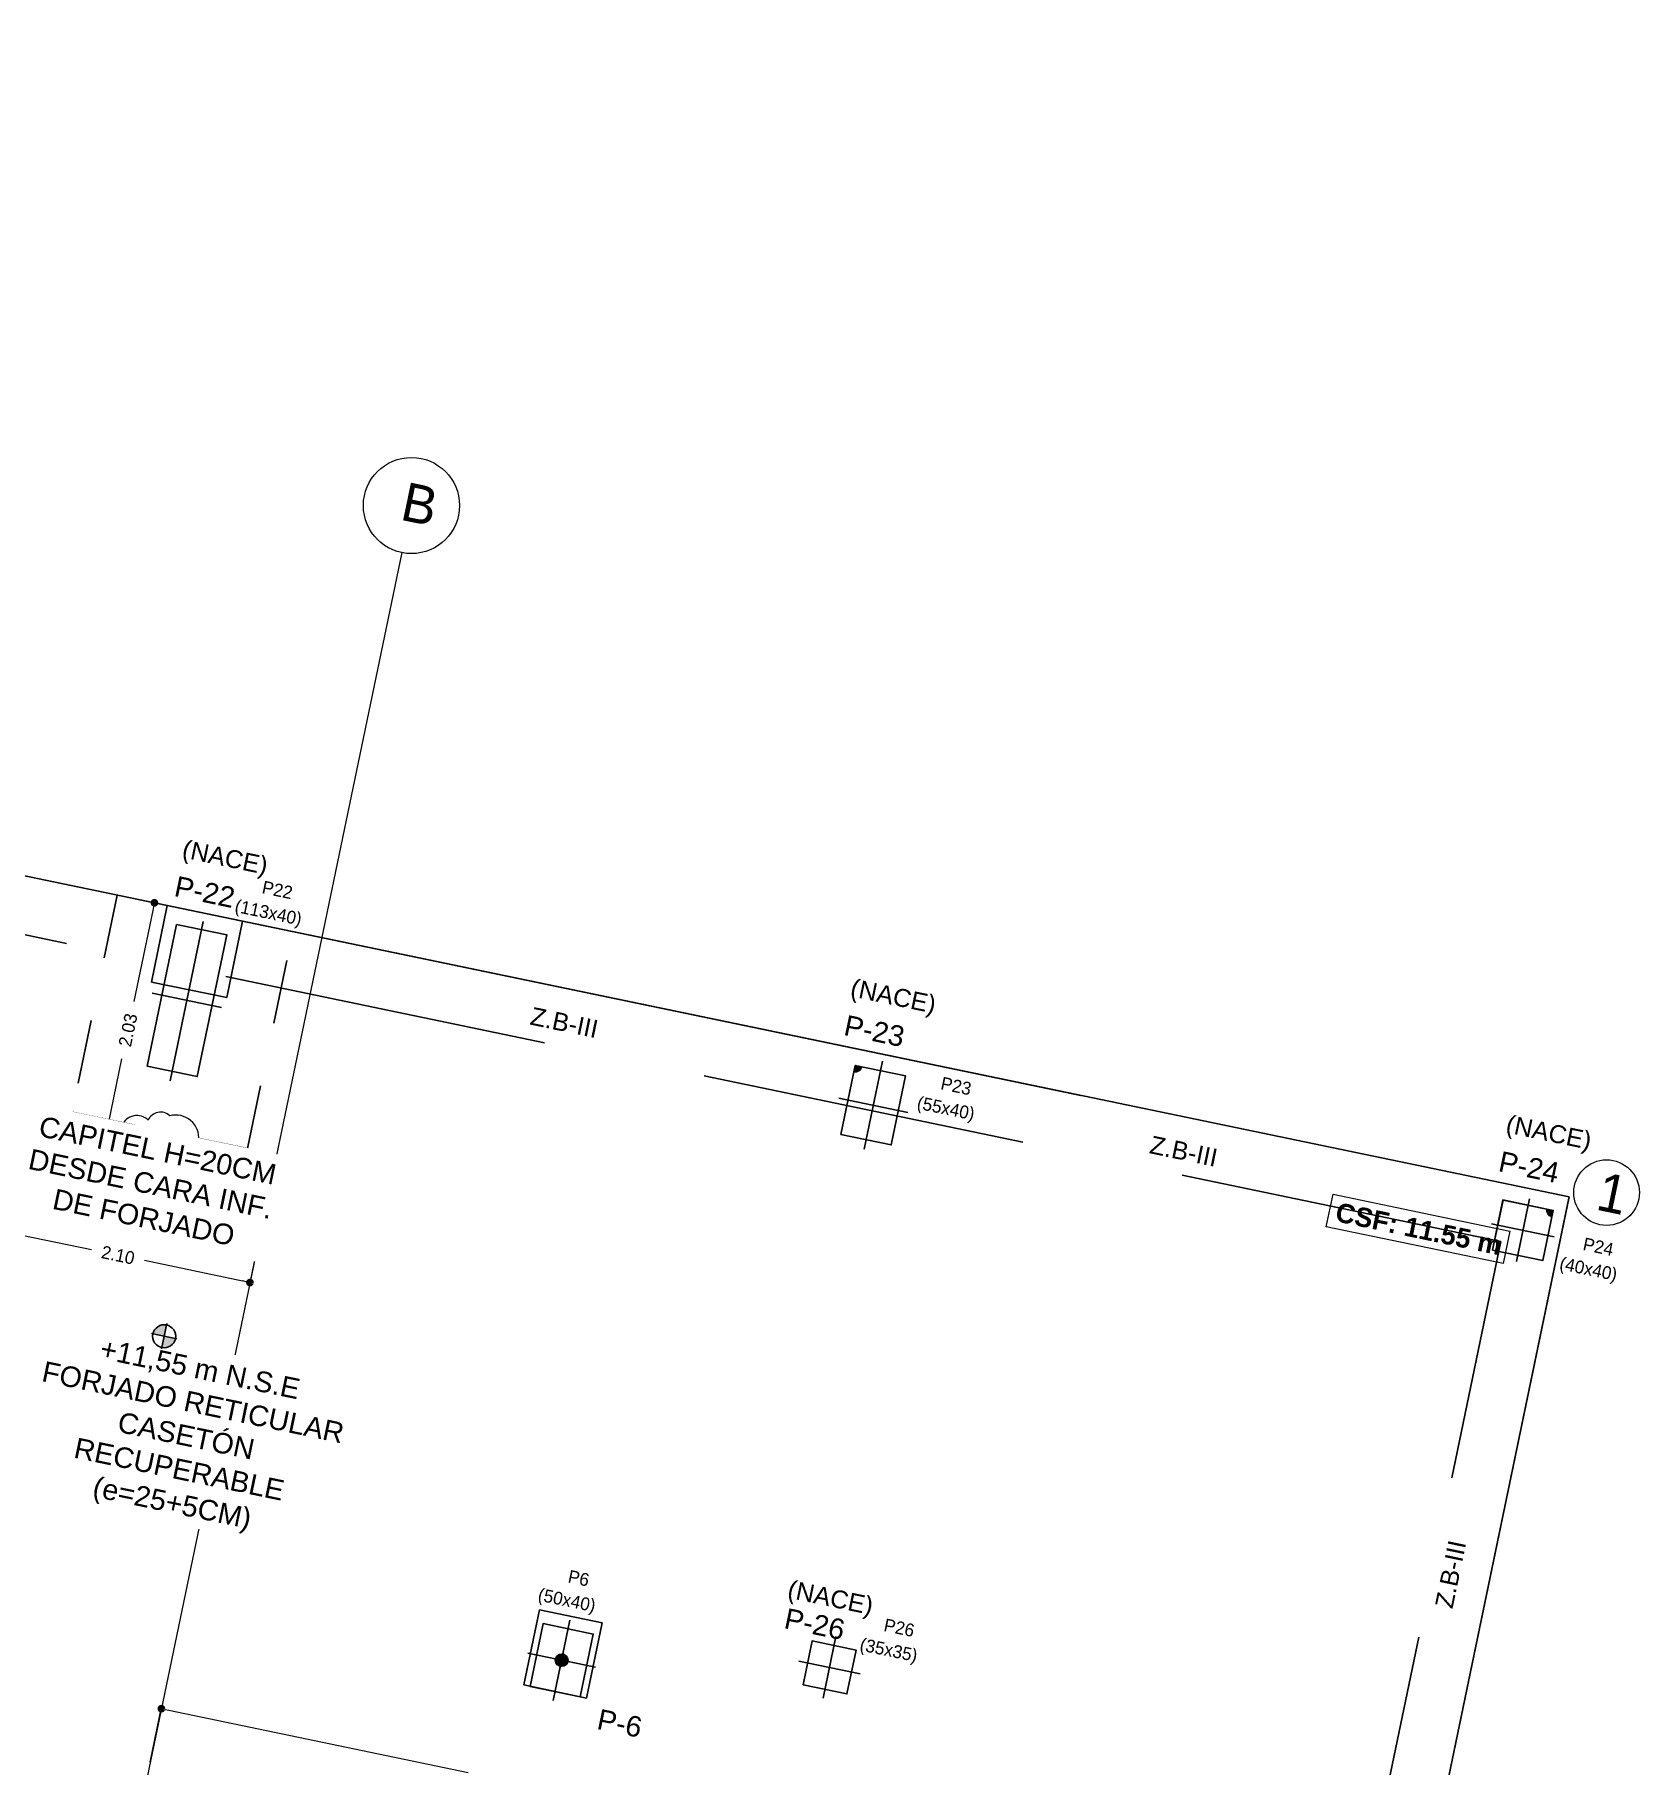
# Model space of a CAD drawing. Header units: metres. Extents: x 725608.1 to 725660.4, y 4370738.5 to 4370791.2.
# Drawn here: x 725641.86 to 725654.37, y 4370777.28 to 4370790.79 of the extents above; entities that cross this region are included whole.
import ezdxf

# ---------------------------------------------------------------- set-up
doc = ezdxf.new("R2010")
doc.units = ezdxf.units.M
doc.header["$LTSCALE"] = 10
doc.header["$MEASUREMENT"] = 0
for name, pattern in [('$5$DASHED2', [0.375, 0.25, -0.125]), ('1144 Z plantas$0$DASHED2', [0.375, 0.25, -0.125]), ('1144_EST_XREF_PLANTAS COMPLETAS$0$DASHDOTX2', [50.8, 25.4, -12.7, 0, -12.7]), ('1144_EST_XREF_PLANTAS COMPLETAS$0$HIDDEN', [9.525, 6.35, -3.175]), ('CONTINUA', [0]), ('CYE_TRAZOS', [4, 2, -2]), ('DASHED2', [0.375, 0.25, -0.125])]:
    doc.linetypes.add(name, pattern=pattern)
doc.layers.get('0').update_dxf_attribs({"linetype": 'CONTINUA', "lineweight": 0})
for name, color, linetype, lineweight in [('1144 Z plantas$0$CONTORNO FORJADO', 163, '1144 Z plantas$0$DASHED2', 13), ('1144_EST_XREF_PLANTAS COMPLETAS$0$BUIN_PUNTO CRECIMIENTO', 10, 'CONTINUOUS', 5), ('COTAS_PASATUBOS', 7, 'CONTINUOUS', 9), ('CYE_PASATUBOS', 7, 'CONTINUOUS', 9), ('CYE_REJILLAS', 13, 'CYE_TRAZOS', 9), ('CYE_REVISIONES', 10, 'CONTINUOUS', 9)]:
    doc.layers.add(name, color=color, linetype=linetype, lineweight=lineweight)
for name, color, linetype in [('1144_EST_XREF_PLANTAS COMPLETAS$0$BUIN_BORDE FORJADO', 33, 'CONTINUOUS'), ('1144_EST_XREF_PLANTAS COMPLETAS$0$BUIN_DETALLES', 13, 'CONTINUOUS'), ('1144_EST_XREF_PLANTAS COMPLETAS$0$BUIN_EJES PILARES', 252, '1144_EST_XREF_PLANTAS COMPLETAS$0$DASHDOTX2'), ('1144_EST_XREF_PLANTAS COMPLETAS$0$BUIN_NIVELES', 1, 'CONTINUOUS'), ('1144_EST_XREF_PLANTAS COMPLETAS$0$BUIN_OCULTA', 253, 'CYE_TRAZOS'), ('1144_EST_XREF_PLANTAS COMPLETAS$0$BUIN_PILARES', 1, 'CONTINUOUS'), ('1144_EST_XREF_PLANTAS COMPLETAS$0$BUIN_PROY INF', 252, '1144_EST_XREF_PLANTAS COMPLETAS$0$HIDDEN'), ('1144_EST_XREF_PLANTAS COMPLETAS$0$BUIN_TEXTO', 7, 'CONTINUOUS'), ('1144_EST_XREF_PLANTAS COMPLETAS$0$BUIN_TEXTO PILARES', 42, 'CONTINUOUS'), ('1144_EST_XREF_PLANTAS COMPLETAS$0$BUIN_TEXTO ZUNCHOS', 10, 'CONTINUOUS'), ('1144_EST_XREF_PLANTAS COMPLETAS$0$VIGAS APEO', 1, 'CONTINUOUS'), ('TEXTO_ETIQUETAS', 13, 'CONTINUOUS')]:
    doc.layers.add(name, color=color, linetype=linetype)
doc.layers.add('CYE_ALTURAS FORJADOS', color=7, linetype='$5$DASHED2', true_color=0x919191, transparency=0.6)
doc.styles.add('1144 Z plantas$0$Standard', font='arial.ttf')
doc.styles.add('1144_EST_XREF_PLANTAS COMPLETAS$0$Standard', font='arial.ttf')
doc.styles.add('C&E COTAS', font='')
doc.styles.add('CanoEscarioBody', font='', dxfattribs={"height": 0.04})
doc.styles.add('Century Gothic', font='GOTHIC.TTF', dxfattribs={"height": 0.3})
doc.styles.get('C&E COTAS').set_extended_font_data('CanoEscarioBody')
doc.styles.get('CanoEscarioBody').set_extended_font_data('CanoEscarioBody')

# ---------------------------------------------------------------- blocks, each defined once
blk = doc.blocks.new('_Dot')
at = {"color": 0, "linetype": 'ByBlock', "lineweight": -2}
blk.add_line((-0.5, 0), (-1, 0), dxfattribs=at)
at = {"color": 0, "linetype": 'ByBlock', "const_width": 0.5}
blk.add_lwpolyline([(-0.25, 0, 1), (0.25, 0, 1)], format="xyb", close=True, dxfattribs=at)
blk = doc.blocks.new('Rejilla - ANO_ExtremoRejilla-727554-03_A0_P00_REP')
at = {"layer": 'CYE_REJILLAS', "linetype": 'Continuous'}
blk.add_circle((0, 0), 0.00375, dxfattribs=at)
blk = doc.blocks.new('PASATUBOS 160')
blk.add_hatch(color=21).paths.add_polyline_path([(158.417, -180.723), (158.434, -180.723), (158.45, -180.72), (158.466, -180.713), (158.479, -180.703), (158.49, -180.691), (158.499, -180.676), (158.504, -180.661), (158.506, -180.644), (158.504, -180.627), (158.499, -180.611), (158.49, -180.597), (158.479, -180.584), (158.466, -180.575), (158.45, -180.568), (158.434, -180.564), (158.417, -180.564), (158.401, -180.568), (158.386, -180.575), (158.372, -180.584), (158.361, -180.597), (158.352, -180.611), (158.347, -180.627), (158.346, -180.644), (158.347, -180.661), (158.352, -180.676), (158.361, -180.691), (158.372, -180.703), (158.386, -180.713), (158.401, -180.72)])
for p, q in [((158.386, -180.644), (158.466, -180.644)), ((158.426, -180.604), (158.426, -180.684))]:
    blk.add_line(p, q)
blk.add_circle((158.426, -180.644), 0.08)
blk = doc.blocks.new('1144_EST_XREF_PLANTAS COMPLETAS$0$1')
at = {"layer": '1144_EST_XREF_PLANTAS COMPLETAS$0$BUIN_PUNTO CRECIMIENTO'}
h = blk.add_hatch(color=256, dxfattribs=at)
h.dxf.hatch_style = 1
edge = h.paths.add_edge_path()
edge.add_line((0, 0), (0.05, 0))
edge.add_arc((0, 0), 0.05, 270, 360, ccw=False)
edge.add_line((0, -0.05), (0, 0))
for p in [(0.06, 0), (0, -0.06)]:
    blk.add_line(p, (0, 0), dxfattribs=at)
blk.add_arc((0, 0), 0.05, 270, 360, dxfattribs=at)
blk = doc.blocks.new('1144_EST_XREF_PLANTAS COMPLETAS$0$5')
at = {"layer": '1144_EST_XREF_PLANTAS COMPLETAS$0$BUIN_PUNTO CRECIMIENTO'}
h = blk.add_hatch(color=256, dxfattribs=at)
h.dxf.hatch_style = 1
h.paths.add_polyline_path([(0.05, 0, 1), (-0.05, 0, 1)])
for p, q in [((-0.06, 0), (0.06, 0)), ((0, 0.06), (0, -0.06))]:
    blk.add_line(p, q, dxfattribs=at)
blk.add_circle((0, 0), 0.05, dxfattribs=at)
blk = doc.blocks.new('1144_EST_XREF_PLANTAS COMPLETAS$0$40x40_N')
at = {"layer": '1144_EST_XREF_PLANTAS COMPLETAS$0$BUIN_EJES PILARES', "ltscale": 0.005}
for p, q in [((0, 0.25), (0, -0.25)), ((-0.25, 0), (0.25, 0))]:
    blk.add_line(p, q, dxfattribs=at)
at = {"layer": '1144_EST_XREF_PLANTAS COMPLETAS$0$BUIN_PILARES'}
blk.add_lwpolyline([(-0.2, -0.2), (0.2, -0.2), (0.2, 0.2), (-0.2, 0.2)], close=True, dxfattribs=at)
blk = doc.blocks.new('1144_EST_XREF_PLANTAS COMPLETAS$0$40x55_N')
at = {"layer": '1144_EST_XREF_PLANTAS COMPLETAS$0$BUIN_EJES PILARES', "ltscale": 0.005}
for p, q in [((0, 0.275), (0, -0.275)), ((-0.35, 0), (0.35, 0))]:
    blk.add_line(p, q, dxfattribs=at)
at = {"layer": '1144_EST_XREF_PLANTAS COMPLETAS$0$BUIN_PILARES'}
blk.add_lwpolyline([(-0.275, -0.2), (0.275, -0.2), (0.275, 0.2), (-0.275, 0.2)], close=True, dxfattribs=at)
blk = doc.blocks.new('1144_EST_XREF_PLANTAS COMPLETAS$0$50x40_CONT')
at = {"layer": '1144_EST_XREF_PLANTAS COMPLETAS$0$BUIN_EJES PILARES', "ltscale": 0.005}
for p, q in [((0, 0.27), (0, -0.27)), ((-0.32, 0), (0.32, 0))]:
    blk.add_line(p, q, dxfattribs=at)
at = {"layer": '1144_EST_XREF_PLANTAS COMPLETAS$0$BUIN_PILARES'}
blk.add_lwpolyline([(-0.25, -0.2), (0.25, -0.2), (0.25, 0.2), (-0.25, 0.2)], close=True, dxfattribs=at)
blk = doc.blocks.new('1144_EST_XREF_PLANTAS COMPLETAS$0$COTA NIVEL COMPLETA')
at = {"layer": '1144_EST_XREF_PLANTAS COMPLETAS$0$BUIN_NIVELES'}
h = blk.add_hatch(color=256, dxfattribs=at)
h.dxf.hatch_style = 1
h.paths.add_polyline_path([(0.5, 0), (0, 0), (0, -0.5, 0.414214)])
h.paths.add_polyline_path([(0, 0.5, 0.414214), (-0.5, 0), (0, 0)])
for points in [[(-0.558, 0), (0.558, 0)], [(0, -0.558), (0, 0.558)]]:
    blk.add_lwpolyline(points, dxfattribs=at)
blk.add_circle((0, 0), 0.5, dxfattribs=at)
blk = doc.blocks.new('1144_EST_XREF_PLANTAS COMPLETAS$0$113x40_PNT')
at = {"layer": '1144_EST_XREF_PLANTAS COMPLETAS$0$BUIN_EJES PILARES', "ltscale": 0.005}
for p, q in [((0, -0.69), (0, 0.59)), ((-0.275, -0.05), (0.275, -0.05))]:
    blk.add_line(p, q, dxfattribs=at)
at = {"layer": '1144_EST_XREF_PLANTAS COMPLETAS$0$VIGAS APEO'}
blk.add_lwpolyline([(-0.2, 0.515), (-0.2, -0.615), (0.2, -0.615), (0.2, 0.515)], close=True, dxfattribs=at)
blk = doc.blocks.new('1144_EST_XREF_PLANTAS COMPLETAS$0$35x35_N')
at = {"layer": '1144_EST_XREF_PLANTAS COMPLETAS$0$BUIN_EJES PILARES', "ltscale": 0.005}
for p, q in [((0, 0.245), (0, -0.245)), ((-0.245, 0), (0.245, 0))]:
    blk.add_line(p, q, dxfattribs=at)
at = {"layer": '1144_EST_XREF_PLANTAS COMPLETAS$0$BUIN_PILARES'}
blk.add_lwpolyline([(-0.175, -0.175), (0.175, -0.175), (0.175, 0.175), (-0.175, 0.175)], close=True, dxfattribs=at)

msp = doc.modelspace()

# ---------------------------------------------------------------- linework, layer by layer
at = {"layer": '1144 Z plantas$0$CONTORNO FORJADO', "linetype": '1144 Z plantas$0$DASHED2', "ltscale": 3}
msp.add_lwpolyline([(725640.386, 4370771.794), (725641.452, 4370776.922), (725630.193, 4370779.262), (725631.661, 4370786.326), (725653.827, 4370781.719), (725651.511, 4370770.574), (725647.144, 4370771.479), (725646.926, 4370770.435), (725641.561, 4370771.55)], close=True, dxfattribs=at)
at = {"layer": '1144 Z plantas$0$CONTORNO FORJADO'}
msp.add_lwpolyline([(725651.932, 4370781.484), (725651.985, 4370781.739), (725653.365, 4370781.452), (725653.312, 4370781.198)], close=True, dxfattribs=at)
at = {"layer": '1144_EST_XREF_PLANTAS COMPLETAS$0$BUIN_BORDE FORJADO'}
msp.add_line((725649.238, 4370759.637), (725653.824, 4370781.708), dxfattribs=at)
at = {"layer": '1144_EST_XREF_PLANTAS COMPLETAS$0$BUIN_OCULTA', "ltscale": 0.025}
for p, q in [((725642.499, 4370784.074), (725642.147, 4370782.38)), ((725643.517, 4370782.095), (725643.869, 4370783.789)), ((725642.147, 4370782.38), (725643.517, 4370782.095))]:
    msp.add_line(p, q, dxfattribs=at)
at = {"layer": '1144_EST_XREF_PLANTAS COMPLETAS$0$BUIN_PROY INF', "ltscale": 0.04}
msp.add_lwpolyline([(725649.034, 4370760.875), (725653.295, 4370781.37), (725611.188, 4370790.121), (725631.683, 4370755.722), (725636.966, 4370754.5), (725638.637, 4370763.025)], close=True, dxfattribs=at)
at = {"layer": '1144_EST_XREF_PLANTAS COMPLETAS$0$BUIN_PROY INF', "ltscale": 0.025}
msp.add_lwpolyline([(725643.478, 4370783.87), (725642.89, 4370783.992), (725642.766, 4370783.395), (725643.354, 4370783.273), (725643.478, 4370783.87)], dxfattribs=at)
for points in [[(725653.702, 4370781.613), (725653.311, 4370781.694), (725653.229, 4370781.303), (725653.621, 4370781.221)], [(725653.702, 4370781.613), (725653.311, 4370781.694), (725653.229, 4370781.303), (725653.621, 4370781.221)], [(725645.793, 4370778.497), (725646.283, 4370778.395), (725646.161, 4370777.808), (725645.671, 4370777.91)]]:
    msp.add_lwpolyline(points, close=True, dxfattribs=at)
at = {"layer": 'COTAS_PASATUBOS'}
for p, q in [((725642.778, 4370783.954), (725642.63, 4370783.243)), ((725643.115, 4370783.945), (725642.766, 4370784.018)), ((725642.389, 4370782.085), (725642.537, 4370782.796)), ((725642.702, 4370781.959), (725642.353, 4370782.031)), ((725642.722, 4370781.929), (725642.635, 4370781.511)), ((725643.731, 4370781.993), (725643.53, 4370781.025)), ((725643.677, 4370781.731), (725643.59, 4370781.313)), ((725642.699, 4370781.524), (725642.893, 4370781.483)), ((725641.536, 4370781.465), (725642.299, 4370781.307)), ((725643.536, 4370781.35), (725643.342, 4370781.39)), ((725643.476, 4370781.062), (725642.713, 4370781.221)), ((725642.757, 4370777.308), (725642.849, 4370777.75)), ((725642.903, 4370777.713), (725645.237, 4370777.228))]:
    msp.add_line(p, q, dxfattribs=at)
at = {"layer": 'CYE_ALTURAS FORJADOS', "linetype": 'DASHED2', "ltscale": 3}
msp.add_line((725653.827, 4370781.719), (725651.511, 4370770.574), dxfattribs=at)
at = {"layer": 'CYE_REJILLAS', "ltscale": 0.5}
msp.add_lwpolyline([(725644.719, 4370786.746), (725637.906, 4370753.962)], dxfattribs=at)
at = {"layer": 'CYE_REJILLAS', "color": 2}
msp.add_circle((725654.119, 4370781.752), 0.256, dxfattribs=at)
at = {"layer": 'CYE_REVISIONES', "color": 3}
for p, q in [((725642.91, 4370782.351), (725642.91, 4370782.351)), ((725642.536, 4370782.276), (725642.536, 4370782.276)), ((725642.426, 4370782.06), (725642.426, 4370782.06)), ((725643.137, 4370782.159), (725643.137, 4370782.159)), ((725643.153, 4370781.955), (725643.153, 4370781.955)), ((725642.45, 4370781.745), (725642.45, 4370781.745)), ((725643.114, 4370781.732), (725643.114, 4370781.732)), ((725642.652, 4370781.574), (725642.652, 4370781.574)), ((725642.863, 4370781.565), (725642.863, 4370781.565))]:
    msp.add_line(p, q, dxfattribs=at)
for centre, radius, start, end in [((725642.654, 4370782.225), 0.128, 46.6765, 156.6765), ((725642.837, 4370782.275), 0.105, 45.9781, 155.9781), ((725642.956, 4370782.176), 0.181, 354.8611, 104.8611), ((725642.531, 4370782.127), 0.125, 102.4135, 212.4135), ((725642.529, 4370782.251), 0.0251, 74.585, 184.585), ((725642.454, 4370782.007), 0.0603, 118.2323, 228.2323), ((725643.074, 4370782.051), 0.125, 309.6246, 59.6246), ((725642.508, 4370781.866), 0.134, 134.3485, 244.3485), ((725643.055, 4370781.857), 0.138, 294.882, 44.882), ((725642.485, 4370781.716), 0.0455, 140.573, 250.573), ((725642.596, 4370781.688), 0.127, 186.5132, 296.5132), ((725642.984, 4370781.708), 0.132, 260.3396, 10.3396), ((725642.761, 4370781.643), 0.128, 212.6213, 322.6213), ((725642.908, 4370781.606), 0.0607, 222.0747, 332.0747)]:
    msp.add_arc(centre, radius, start, end, dxfattribs=at)

# ---------------------------------------------------------------- block references
at = {"layer": '1144_EST_XREF_PLANTAS COMPLETAS$0$BUIN_DETALLES', "rotation": 348.2599612998155}
msp.add_blockref('1144_EST_XREF_PLANTAS COMPLETAS$0$113x40_PNT', (725643.053, 4370783.3), dxfattribs=at)
at = {"layer": '1144_EST_XREF_PLANTAS COMPLETAS$0$BUIN_PILARES'}
for name, p, rotation in [('1144_EST_XREF_PLANTAS COMPLETAS$0$40x55_N', (725648.398, 4370782.434), 258.2599612998155), ('1144_EST_XREF_PLANTAS COMPLETAS$0$40x40_N', (725653.466, 4370781.458), 348.2599612998155), ('1144_EST_XREF_PLANTAS COMPLETAS$0$50x40_CONT', (725645.967, 4370778.103), 78.25996129981554), ('1144_EST_XREF_PLANTAS COMPLETAS$0$35x35_N', (725648.057, 4370778.047), 348.2599612998155)]:
    msp.add_blockref(name, p, dxfattribs=dict(at, rotation=rotation))
at = {"layer": '1144_EST_XREF_PLANTAS COMPLETAS$0$BUIN_PUNTO CRECIMIENTO', "rotation": 348.2599612998155}
for name, p in [('1144_EST_XREF_PLANTAS COMPLETAS$0$1', (725648.259, 4370782.744)), ('1144_EST_XREF_PLANTAS COMPLETAS$0$5', (725645.967, 4370778.103))]:
    msp.add_blockref(name, p, dxfattribs=at)
at = {"layer": '1144_EST_XREF_PLANTAS COMPLETAS$0$BUIN_PUNTO CRECIMIENTO', "xscale": -1, "rotation": 348.2599612998155}
msp.add_blockref('1144_EST_XREF_PLANTAS COMPLETAS$0$1', (725653.702, 4370781.613), dxfattribs=at)
at = {"layer": 'COTAS_PASATUBOS', "xscale": 0.06, "yscale": 0.06, "zscale": 0.06}
for p, rotation in [((725642.79, 4370784.013), 78.25996129981554), ((725642.377, 4370782.026), 258.2599612998155), ((725642.64, 4370781.536), 168.2599612998155), ((725643.595, 4370781.337), 348.2599612998155), ((725643.535, 4370781.05), 348.2599612998155), ((725642.844, 4370777.725), 168.2599612998155)]:
    msp.add_blockref('_Dot', p, dxfattribs=dict(at, rotation=rotation))
at = {"layer": 'CYE_PASATUBOS', "rotation": 348.2599612998155}
msp.add_blockref('PASATUBOS 160', (725524.371, 4370991.054), dxfattribs=at)
at = {"layer": 'CYE_REJILLAS', "linetype": 'ByBlock', "xscale": 99.99999999999979, "yscale": 99.99999999999979, "zscale": 99.99999999999979, "rotation": 250.0882340884018}
msp.add_blockref('Rejilla - ANO_ExtremoRejilla-727554-03_A0_P00_REP', (725644.795, 4370787.113), dxfattribs=at)

# ---------------------------------------------------------------- texts
at = {"layer": '1144 Z plantas$0$CONTORNO FORJADO', "insert": (725652.025, 4370781.677), "char_height": 0.15, "attachment_point": 1, "rotation": 348.26, "style": '1144 Z plantas$0$Standard'}
msp.add_mtext_dynamic_manual_height_columns('{\\fArial|b1|i0|c0|p34;CSF: 11.55 m}', width=4.20548, gutter_width=12.5, heights=[0.819], dxfattribs=at)
at = {"layer": '1144_EST_XREF_PLANTAS COMPLETAS$0$BUIN_TEXTO', "char_height": 0.14, "width": 1.6, "attachment_point": 5, "rotation": 348.26, "style": '1144_EST_XREF_PLANTAS COMPLETAS$0$Standard'}
for insert in [(725643.338, 4370784.348), (725648.551, 4370783.265), (725653.665, 4370782.202), (725648.061, 4370778.572)]:
    msp.add_mtext('(NACE)', dxfattribs=dict(at, insert=insert))
at = {"layer": '1144_EST_XREF_PLANTAS COMPLETAS$0$BUIN_TEXTO PILARES', "char_height": 0.16, "width": 1.8, "attachment_point": 5, "rotation": 348.26, "style": '1144_EST_XREF_PLANTAS COMPLETAS$0$Standard'}
for s, insert in [('P-22', (725643.183, 4370784.098)), ('P-23', (725648.407, 4370783.012)), ('P-24', (725653.514, 4370781.951)), ('P-26', (725647.941, 4370778.384)), ('P-6', (725646.42, 4370777.61))]:
    msp.add_mtext(s, dxfattribs=dict(at, insert=insert))
at = {"layer": '1144_EST_XREF_PLANTAS COMPLETAS$0$BUIN_TEXTO ZUNCHOS', "char_height": 0.14, "width": 0.9, "attachment_point": 5, "style": '1144_EST_XREF_PLANTAS COMPLETAS$0$Standard'}
for insert, rotation in [((725645.988, 4370783.079), 348.26), ((725650.82, 4370782.075), 348.26), ((725652.902, 4370778.774), 78.26)]:
    msp.add_mtext('Z.B-III', dxfattribs=dict(at, insert=insert, rotation=rotation))
at = {"layer": 'COTAS_PASATUBOS', "char_height": 0.1, "attachment_point": 5, "style": 'C&E COTAS'}
for s, insert, rotation in [('\\A1;2.03', (725642.584, 4370783.02), 78.26), ('\\A1;0.98', (725643.117, 4370781.437), 348.26), ('\\A1;2.10', (725642.506, 4370781.264), 348.26)]:
    msp.add_mtext(s, dxfattribs=dict(at, insert=insert, rotation=rotation))
at = {"layer": 'CYE_REJILLAS', "insert": (725644.759, 4370787.298), "char_height": 0.3, "width": 0.32869, "attachment_point": 1, "rotation": 348.26, "style": 'Century Gothic'}
msp.add_mtext('B', dxfattribs=at)
at = {"layer": 'CYE_REJILLAS', "color": 2, "insert": (725654.087, 4370781.915), "char_height": 0.3, "width": 0.32869, "attachment_point": 1, "rotation": 348.26, "style": 'Century Gothic'}
msp.add_mtext('1', dxfattribs=at)
at = {"layer": 'TEXTO_ETIQUETAS', "style": 'CanoEscarioBody'}
for s, p in [('P22', (725643.623, 4370784.089)), ('(113x40)', (725643.411, 4370783.943)), ('P23', (725648.918, 4370782.559)), ('(55x40)', (725648.733, 4370782.408)), ('P24', (725653.928, 4370781.305)), ('(40x40)', (725653.746, 4370781.154)), ('P6', (725646.01, 4370778.711)), ('(50x40)', (725645.776, 4370778.57)), ('P26', (725648.474, 4370778.332)), ('(35x35)', (725648.287, 4370778.181))]:
    msp.add_text(s, height=0.1, rotation=348.26, dxfattribs=at).set_placement(p)

# ---------------------------------------------------------------- next in the draw order: texts
at = {"layer": '1144_EST_XREF_PLANTAS COMPLETAS$0$BUIN_TEXTO', "insert": (725642.761, 4370781.819), "char_height": 0.16, "attachment_point": 5, "rotation": 348.26, "style": '1144_EST_XREF_PLANTAS COMPLETAS$0$Standard', "bg_fill": 2}
msp.add_mtext_dynamic_manual_height_columns('CAPITEL H=20CM DESDE CARA INF.\\PDE FORJADO', width=1.93706, gutter_width=1, heights=[1.029], dxfattribs=at)
at = {"layer": '1144_EST_XREF_PLANTAS COMPLETAS$0$BUIN_TEXTO', "insert": (725643.033, 4370779.832), "char_height": 0.16, "width": 2.794, "attachment_point": 5, "rotation": 348.26, "style": '1144_EST_XREF_PLANTAS COMPLETAS$0$Standard', "bg_fill": 3, "box_fill_scale": 1.5, "bg_fill_color": 256, "bg_fill_transparency": 0}
msp.add_mtext('+11,55 m N.S.E\\PFORJADO RETICULAR CASETÓN RECUPERABLE (e=25+5CM)', dxfattribs=at)

# ---------------------------------------------------------------- next in the draw order: linework, layer by layer
at = {"layer": '1144_EST_XREF_PLANTAS COMPLETAS$0$BUIN_BORDE FORJADO'}
msp.add_lwpolyline([(725653.827, 4370781.719), (725610.194, 4370790.788), (725631.397, 4370755.283), (725637.671, 4370753.774), (725639.264, 4370761.701)], dxfattribs=at)
at = {"layer": 'CYE_ALTURAS FORJADOS', "linetype": 'DASHED2', "ltscale": 3}
msp.add_line((725631.661, 4370786.326), (725653.827, 4370781.719), dxfattribs=at)

# ---------------------------------------------------------------- next in the draw order: block references
at = {"layer": '1144_EST_XREF_PLANTAS COMPLETAS$0$BUIN_NIVELES', "xscale": 0.1799999999999997, "yscale": 0.1799999999999997, "zscale": 0.1799999999999997, "rotation": 348.2599612998155}
msp.add_blockref('1144_EST_XREF_PLANTAS COMPLETAS$0$COTA NIVEL COMPLETA', (725642.866, 4370780.631), dxfattribs=at)

doc.saveas('drawing.dxf')
